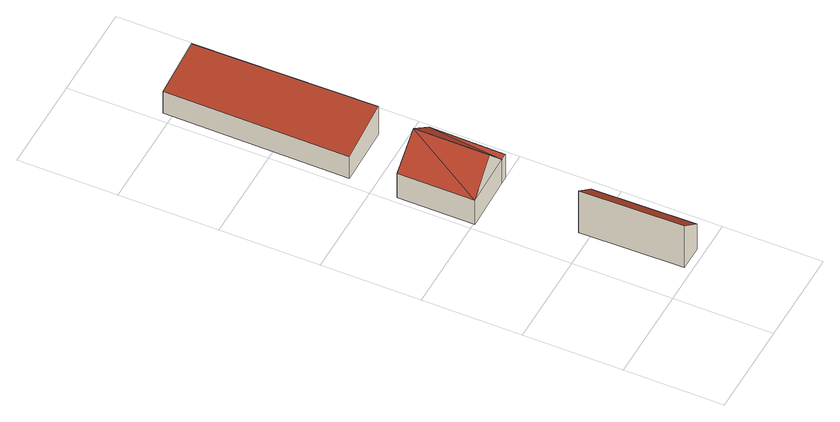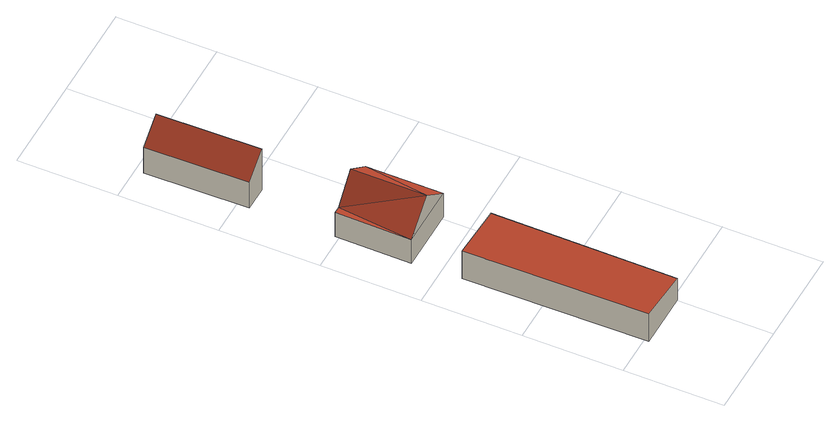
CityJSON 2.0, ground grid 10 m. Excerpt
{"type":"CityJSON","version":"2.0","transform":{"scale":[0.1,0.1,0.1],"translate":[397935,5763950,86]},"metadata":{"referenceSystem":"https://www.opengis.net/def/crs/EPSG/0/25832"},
"CityObjects":{
"building1":{"type":"Building","attributes":{"Gemeindeschluessel":"05566004","Geometrietyp2DReferenz":"3000","function":"51009_1610","roofType":"2100","measuredHeight":5.21},"geometry":[{"type":"Solid","lod":"2","boundaries":[[[[0,1,2,3]],[[4,5,1,0]],[[6,7,5,4]],[[3,2,7,6]],[[4,0,3,6]],[[1,5,7,2]]]],"semantics":{"surfaces":[{"type":"WallSurface"},{"type":"RoofSurface"},{"type":"GroundSurface"}],"values":[[0,0,0,0,1,2]]}}]},
"building2":{"type":"Building","attributes":{"Gemeindeschluessel":"05566004","Geometrietyp2DReferenz":"3000","function":"31001_1310","roofType":"5000","measuredHeight":5.72},"geometry":[{"type":"Solid","lod":"2","boundaries":[[[[8,9,10,11]],[[12,13,9,8]],[[14,15,13,12]],[[16,17,15,14]],[[11,10,17,16]],[[14,12,8]],[[14,8,18]],[[18,19,14]],[[16,19,18]],[[18,11,16]],[[14,19,16]],[[11,18,8]],[[9,13,15,17,10]]]],"semantics":{"surfaces":[{"type":"WallSurface"},{"type":"RoofSurface"},{"type":"GroundSurface"}],"values":[[0,0,0,0,0,1,1,1,1,1,0,0,2]]}}]},
"building3":{"type":"Building","attributes":{"Gemeindeschluessel":"05566004","Geometrietyp2DReferenz":"3000","function":"31001_1310","roofType":"2100","measuredHeight":3.5},"geometry":[{"type":"Solid","lod":"2","boundaries":[[[[20,21,22,23]],[[24,25,21,20]],[[26,27,25,24]],[[23,22,27,26]],[[24,20,23,26]],[[21,25,27,22]]]],"semantics":{"surfaces":[{"type":"WallSurface"},{"type":"RoofSurface"},{"type":"GroundSurface"}],"values":[[0,0,0,0,1,2]]}}]}
},
"vertices":[
[40,8,57],[40,8,5],[65,8,5],[65,8,37],[38,112,57],[38,112,5],[63,112,37],[63,112,5],
[67,274,40],[67,274,10],[2,274,10],[2,274,40],[66,198,40],[66,198,10],[59,198,40],[59,198,10],[2,197,40],[2,197,10],[35,274,67],[35,198,67],
[4,322,38],[4,322,11],[65,323,11],[65,323,46],[5,507,38],[5,507,11],[63,507,46],[63,507,11]
]}
